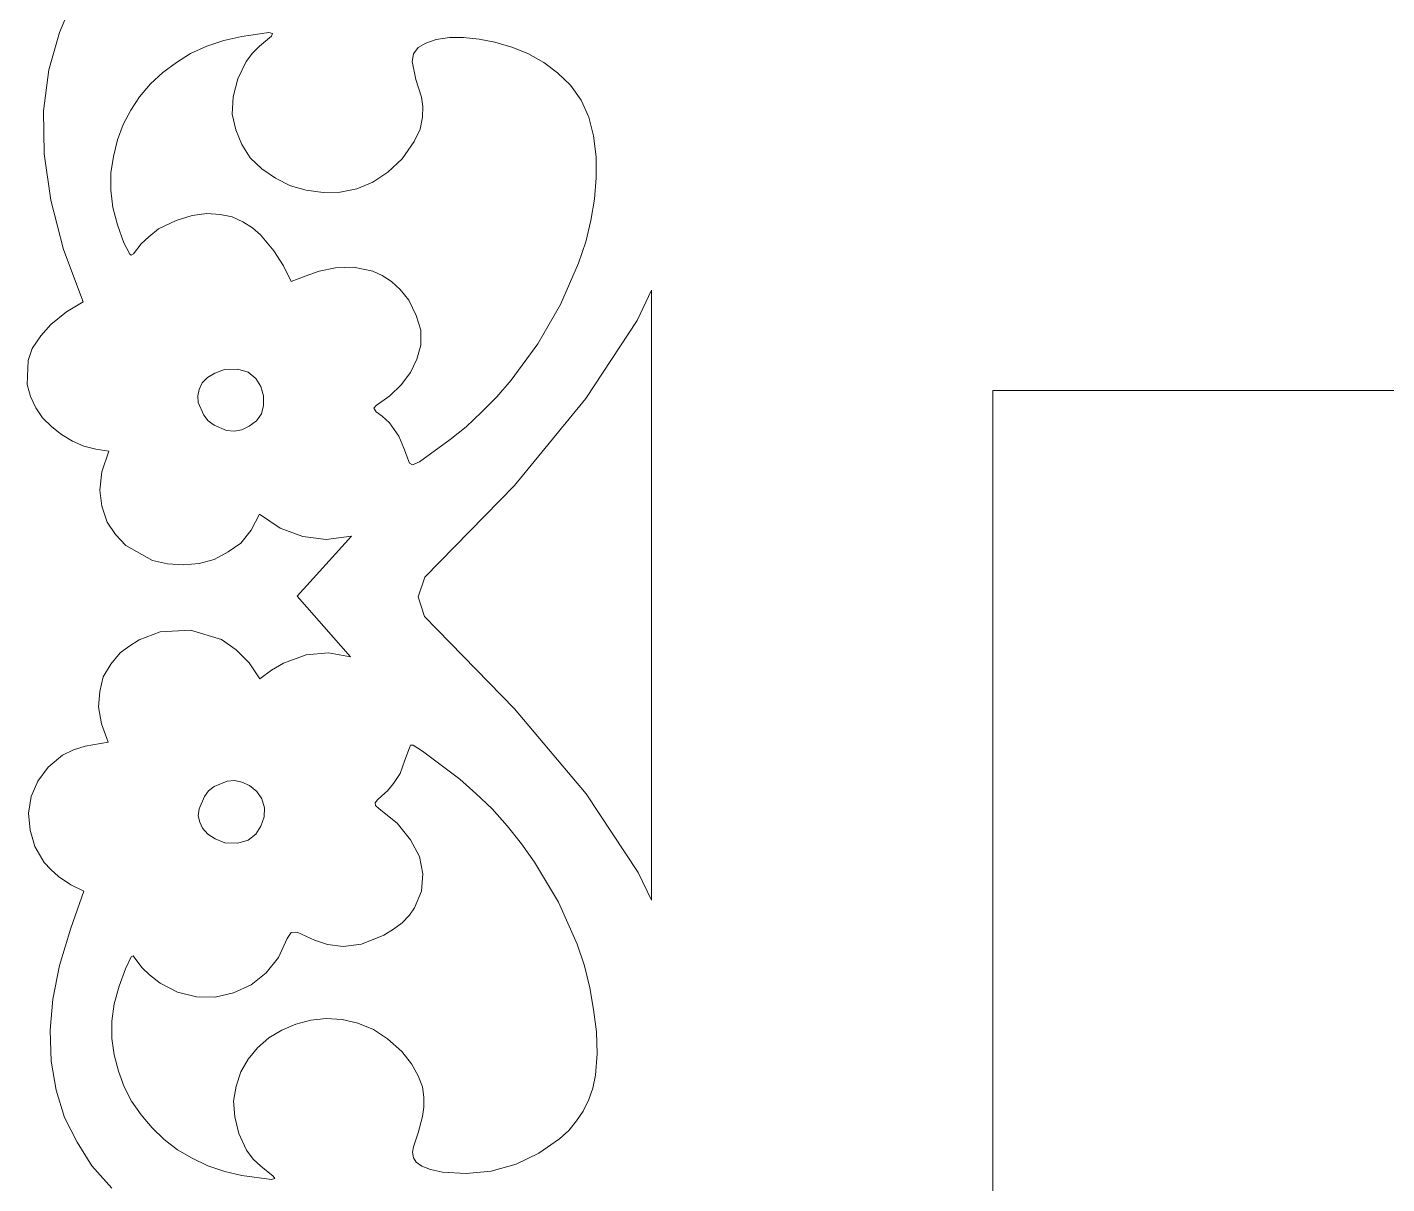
# Model space of a CAD drawing. Header units: inches. Extents: x -3.38 to 2.4, y -4.28 to 3.37.
# Drawn here: x -0.363 to 0.594, y 2.103 to 2.918 of the extents above; entities that cross this region are included whole.
import ezdxf

# ---------------------------------------------------------------- set-up
doc = ezdxf.new("R2010")
doc.units = ezdxf.units.IN
doc.header["$MEASUREMENT"] = 0
doc.layers.add('Katman 1', color=7, linetype='Continuous')

msp = doc.modelspace()

# ---------------------------------------------------------------- linework, layer by layer
at = {"layer": 'Katman 1', "color": 250, "lineweight": 9}
for points in [[(-0.33047, 2.93821), (-0.33047, 2.93821), (-0.34069, 2.91405), (-0.34069, 2.91405)], [(-0.34069, 2.91405), (-0.34069, 2.91405), (-0.34802, 2.88783), (-0.34802, 2.88783)], [(-0.21224, 2.91128), (-0.21224, 2.91128), (-0.22491, 2.90846), (-0.22491, 2.90846)], [(-0.19313, 2.91405), (-0.19313, 2.91405), (-0.21224, 2.91128), (-0.21224, 2.91128)], [(-0.1998, 2.90461), (-0.1998, 2.90461), (-0.19135, 2.91161), (-0.19135, 2.91161)], [(-0.19069, 2.91337), (-0.19069, 2.91337), (-0.19313, 2.91405), (-0.19313, 2.91405)], [(-0.19135, 2.91161), (-0.19135, 2.91161), (-0.19069, 2.91337), (-0.19069, 2.91337)], [(-0.23691, 2.90461), (-0.23691, 2.90461), (-0.24824, 2.89939), (-0.24824, 2.89939)], [(-0.22491, 2.90846), (-0.22491, 2.90846), (-0.23691, 2.90461), (-0.23691, 2.90461)], [(-0.20468, 2.8997), (-0.20468, 2.8997), (-0.1998, 2.90461), (-0.1998, 2.90461)], [(-0.08801, 2.90354), (-0.08801, 2.90354), (-0.09134, 2.89901), (-0.09134, 2.89901)], [(-0.08268, 2.9067), (-0.08268, 2.9067), (-0.08801, 2.90354), (-0.08801, 2.90354)], [(-0.07534, 2.90917), (-0.07534, 2.90917), (-0.08268, 2.9067), (-0.08268, 2.9067)], [(-0.06601, 2.91057), (-0.06601, 2.91057), (-0.07534, 2.90917), (-0.07534, 2.90917)], [(-0.05601, 2.91057), (-0.05601, 2.91057), (-0.06601, 2.91057), (-0.06601, 2.91057)], [(-0.04512, 2.90954), (-0.04512, 2.90954), (-0.05601, 2.91057), (-0.05601, 2.91057)], [(-0.03401, 2.90741), (-0.03401, 2.90741), (-0.04512, 2.90954), (-0.04512, 2.90954)], [(-0.02201, 2.9039), (-0.02201, 2.9039), (-0.03401, 2.90741), (-0.03401, 2.90741)], [(-0.01067, 2.89939), (-0.01067, 2.89939), (-0.02201, 2.9039), (-0.02201, 2.9039)], [(-0.25824, 2.89303), (-0.25824, 2.89303), (-0.2678, 2.88605), (-0.2678, 2.88605)], [(-0.24824, 2.89939), (-0.24824, 2.89939), (-0.25824, 2.89303), (-0.25824, 2.89303)], [(-0.21491, 2.88152), (-0.21491, 2.88152), (-0.20913, 2.89374), (-0.20913, 2.89374)], [(-0.20913, 2.89374), (-0.20913, 2.89374), (-0.20468, 2.8997), (-0.20468, 2.8997)], [(-0.09134, 2.89901), (-0.09134, 2.89901), (-0.09223, 2.89374), (-0.09223, 2.89374)], [(-0.09223, 2.89374), (-0.09223, 2.89374), (-0.08957, 2.88116), (-0.08957, 2.88116)], [(0.00044, 2.89303), (0.00044, 2.89303), (-0.01067, 2.89939), (-0.01067, 2.89939)], [(0.01022, 2.88572), (0.01022, 2.88572), (0.00044, 2.89303), (0.00044, 2.89303)], [(-0.34802, 2.88783), (-0.34802, 2.88783), (-0.3518, 2.85909), (-0.3518, 2.85909)], [(-0.2678, 2.88605), (-0.2678, 2.88605), (-0.27646, 2.87798), (-0.27646, 2.87798)], [(0.01933, 2.87698), (0.01933, 2.87698), (0.01022, 2.88572), (0.01022, 2.88572)], [(-0.27646, 2.87798), (-0.27646, 2.87798), (-0.28424, 2.8689), (-0.28424, 2.8689)], [(-0.21824, 2.8689), (-0.21824, 2.8689), (-0.21491, 2.88152), (-0.21491, 2.88152)], [(-0.08957, 2.88116), (-0.08957, 2.88116), (-0.08557, 2.86854), (-0.08557, 2.86854)], [(0.02667, 2.86645), (0.02667, 2.86645), (0.01933, 2.87698), (0.01933, 2.87698)], [(-0.28424, 2.8689), (-0.28424, 2.8689), (-0.29046, 2.85947), (-0.29046, 2.85947)], [(-0.21891, 2.85667), (-0.21891, 2.85667), (-0.21824, 2.8689), (-0.21824, 2.8689)], [(-0.08557, 2.86854), (-0.08557, 2.86854), (-0.08468, 2.86192), (-0.08468, 2.86192)], [(0.03222, 2.85454), (0.03222, 2.85454), (0.02667, 2.86645), (0.02667, 2.86645)], [(-0.3518, 2.85909), (-0.3518, 2.85909), (-0.35136, 2.82867), (-0.35136, 2.82867)], [(-0.29046, 2.85947), (-0.29046, 2.85947), (-0.2958, 2.84931), (-0.2958, 2.84931)], [(-0.21646, 2.8455), (-0.21646, 2.8455), (-0.21891, 2.85667), (-0.21891, 2.85667)], [(-0.0849, 2.85454), (-0.0849, 2.85454), (-0.08668, 2.84616), (-0.08668, 2.84616)], [(-0.08468, 2.86192), (-0.08468, 2.86192), (-0.0849, 2.85454), (-0.0849, 2.85454)], [(0.03555, 2.84127), (0.03555, 2.84127), (0.03222, 2.85454), (0.03222, 2.85454)], [(-0.2958, 2.84931), (-0.2958, 2.84931), (-0.2998, 2.83845), (-0.2998, 2.83845)], [(-0.21224, 2.83534), (-0.21224, 2.83534), (-0.21646, 2.8455), (-0.21646, 2.8455)], [(-0.08668, 2.84616), (-0.08668, 2.84616), (-0.0909, 2.83741), (-0.0909, 2.83741)], [(-0.2998, 2.83845), (-0.2998, 2.83845), (-0.30269, 2.82691), (-0.30269, 2.82691)], [(-0.20624, 2.82587), (-0.20624, 2.82587), (-0.21224, 2.83534), (-0.21224, 2.83534)], [(-0.0909, 2.83741), (-0.0909, 2.83741), (-0.09935, 2.82516), (-0.09935, 2.82516)], [(0.03733, 2.82654), (0.03733, 2.82654), (0.03555, 2.84127), (0.03555, 2.84127)], [(-0.35136, 2.82867), (-0.35136, 2.82867), (-0.34669, 2.79611), (-0.34669, 2.79611)], [(-0.30269, 2.82691), (-0.30269, 2.82691), (-0.30447, 2.81536), (-0.30447, 2.81536)], [(-0.19802, 2.81818), (-0.19802, 2.81818), (-0.20624, 2.82587), (-0.20624, 2.82587)], [(-0.09935, 2.82516), (-0.09935, 2.82516), (-0.10935, 2.81572), (-0.10935, 2.81572)], [(0.03733, 2.81185), (0.03733, 2.81185), (0.03733, 2.82654), (0.03733, 2.82654)], [(-0.30447, 2.81536), (-0.30447, 2.81536), (-0.30447, 2.80311), (-0.30447, 2.80311)], [(-0.18846, 2.81152), (-0.18846, 2.81152), (-0.19802, 2.81818), (-0.19802, 2.81818)], [(-0.10935, 2.81572), (-0.10935, 2.81572), (-0.12001, 2.80874), (-0.12001, 2.80874)], [(-0.17802, 2.80627), (-0.17802, 2.80627), (-0.18846, 2.81152), (-0.18846, 2.81152)], [(-0.16691, 2.80311), (-0.16691, 2.80311), (-0.17802, 2.80627), (-0.17802, 2.80627)], [(-0.12001, 2.80874), (-0.12001, 2.80874), (-0.13112, 2.80416), (-0.13112, 2.80416)], [(0.03622, 2.79683), (0.03622, 2.79683), (0.03733, 2.81185), (0.03733, 2.81185)], [(-0.34669, 2.79611), (-0.34669, 2.79611), (-0.3378, 2.76144), (-0.3378, 2.76144)], [(-0.30447, 2.80311), (-0.30447, 2.80311), (-0.30313, 2.79087), (-0.30313, 2.79087)], [(-0.15491, 2.80136), (-0.15491, 2.80136), (-0.16691, 2.80311), (-0.16691, 2.80311)], [(-0.1429, 2.80171), (-0.1429, 2.80171), (-0.15491, 2.80136), (-0.15491, 2.80136)], [(-0.13112, 2.80416), (-0.13112, 2.80416), (-0.1429, 2.80171), (-0.1429, 2.80171)], [(0.03355, 2.78176), (0.03355, 2.78176), (0.03622, 2.79683), (0.03622, 2.79683)], [(-0.30313, 2.79087), (-0.30313, 2.79087), (-0.2998, 2.77865), (-0.2998, 2.77865)], [(-0.24713, 2.78525), (-0.24713, 2.78525), (-0.23691, 2.78663), (-0.23691, 2.78663)], [(-0.23691, 2.78663), (-0.23691, 2.78663), (-0.22757, 2.78596), (-0.22757, 2.78596)], [(-0.2998, 2.77865), (-0.2998, 2.77865), (-0.29536, 2.76602), (-0.29536, 2.76602)], [(-0.27091, 2.7758), (-0.27091, 2.7758), (-0.25846, 2.78176), (-0.25846, 2.78176)], [(-0.25846, 2.78176), (-0.25846, 2.78176), (-0.24713, 2.78525), (-0.24713, 2.78525)], [(-0.22757, 2.78596), (-0.22757, 2.78596), (-0.21891, 2.78422), (-0.21891, 2.78422)], [(-0.21891, 2.78422), (-0.21891, 2.78422), (-0.21157, 2.78074), (-0.21157, 2.78074)], [(-0.21157, 2.78074), (-0.21157, 2.78074), (-0.20468, 2.77651), (-0.20468, 2.77651)], [(0.03, 2.76671), (0.03, 2.76671), (0.03355, 2.78176), (0.03355, 2.78176)], [(-0.28313, 2.76531), (-0.28313, 2.76531), (-0.2778, 2.7702), (-0.2778, 2.7702)], [(-0.2778, 2.7702), (-0.2778, 2.7702), (-0.27091, 2.7758), (-0.27091, 2.7758)], [(-0.20468, 2.77651), (-0.20468, 2.77651), (-0.19913, 2.7716), (-0.19913, 2.7716)], [(-0.19913, 2.7716), (-0.19913, 2.7716), (-0.18957, 2.76042), (-0.18957, 2.76042)], [(-0.3378, 2.76144), (-0.3378, 2.76144), (-0.32402, 2.72438), (-0.32402, 2.72438)], [(-0.29536, 2.76602), (-0.29536, 2.76602), (-0.29113, 2.75796), (-0.29113, 2.75796)], [(-0.29113, 2.75796), (-0.29113, 2.75796), (-0.29002, 2.75724), (-0.29002, 2.75724)], [(-0.29002, 2.75724), (-0.29002, 2.75724), (-0.28847, 2.75829), (-0.28847, 2.75829)], [(-0.28847, 2.75829), (-0.28847, 2.75829), (-0.28313, 2.76531), (-0.28313, 2.76531)], [(-0.18957, 2.76042), (-0.18957, 2.76042), (-0.18291, 2.74991), (-0.18291, 2.74991)], [(0.02489, 2.75169), (0.02489, 2.75169), (0.03, 2.76671), (0.03, 2.76671)], [(-0.18291, 2.74991), (-0.18291, 2.74991), (-0.17735, 2.73873), (-0.17735, 2.73873)], [(-0.15779, 2.74607), (-0.15779, 2.74607), (-0.14624, 2.74851), (-0.14624, 2.74851)], [(-0.14624, 2.74851), (-0.14624, 2.74851), (-0.13357, 2.74889), (-0.13357, 2.74889)], [(-0.13357, 2.74889), (-0.13357, 2.74889), (-0.12001, 2.74607), (-0.12001, 2.74607)], [(0.01222, 2.72258), (0.01222, 2.72258), (0.02489, 2.75169), (0.02489, 2.75169)], [(-0.17735, 2.73873), (-0.17735, 2.73873), (-0.16757, 2.74258), (-0.16757, 2.74258)], [(-0.16757, 2.74258), (-0.16757, 2.74258), (-0.15779, 2.74607), (-0.15779, 2.74607)], [(-0.12001, 2.74607), (-0.12001, 2.74607), (-0.11334, 2.74293), (-0.11334, 2.74293)], [(-0.11334, 2.74293), (-0.11334, 2.74293), (-0.1069, 2.73873), (-0.1069, 2.73873)], [(-0.1069, 2.73873), (-0.1069, 2.73873), (-0.10068, 2.73311), (-0.10068, 2.73311)], [(-0.10068, 2.73311), (-0.10068, 2.73311), (-0.09468, 2.72576), (-0.09468, 2.72576)], [(0.07622, 2.73278), (0.07622, 2.73278), (0.06622, 2.71142), (0.06622, 2.71142)], [(0.07622, 2.30302), (0.07622, 2.30302), (0.07622, 2.73278), (0.07622, 2.73278)], [(-0.32402, 2.72438), (-0.32402, 2.72438), (-0.33558, 2.7174), (-0.33558, 2.7174)], [(-0.09468, 2.72576), (-0.09468, 2.72576), (-0.08935, 2.71493), (-0.08935, 2.71493)], [(-0.00378, 2.695), (-0.00378, 2.695), (0.01222, 2.72258), (0.01222, 2.72258)], [(-0.33558, 2.7174), (-0.33558, 2.7174), (-0.34669, 2.7086), (-0.34669, 2.7086)], [(-0.08935, 2.71493), (-0.08935, 2.71493), (-0.08623, 2.70444), (-0.08623, 2.70444)], [(0.06622, 2.71142), (0.06622, 2.71142), (0.03, 2.65646), (0.03, 2.65646)], [(-0.3538, 2.70058), (-0.3538, 2.70058), (-0.3598, 2.69151), (-0.3598, 2.69151)], [(-0.34669, 2.7086), (-0.34669, 2.7086), (-0.3538, 2.70058), (-0.3538, 2.70058)], [(-0.08623, 2.70444), (-0.08623, 2.70444), (-0.08623, 2.69393), (-0.08623, 2.69393)], [(-0.3598, 2.69151), (-0.3598, 2.69151), (-0.36269, 2.68309), (-0.36269, 2.68309)], [(-0.08623, 2.69393), (-0.08623, 2.69393), (-0.0889, 2.68413), (-0.0889, 2.68413)], [(-0.02245, 2.66939), (-0.02245, 2.66939), (-0.00378, 2.695), (-0.00378, 2.695)], [(-0.36269, 2.68309), (-0.36269, 2.68309), (-0.36336, 2.66628), (-0.36336, 2.66628)], [(-0.0889, 2.68413), (-0.0889, 2.68413), (-0.09335, 2.67469), (-0.09335, 2.67469)], [(-0.23113, 2.67433), (-0.23113, 2.67433), (-0.23646, 2.6712), (-0.23646, 2.6712)], [(-0.22446, 2.67677), (-0.22446, 2.67677), (-0.23113, 2.67433), (-0.23113, 2.67433)], [(-0.21513, 2.67711), (-0.21513, 2.67711), (-0.22446, 2.67677), (-0.22446, 2.67677)], [(-0.2078, 2.67502), (-0.2078, 2.67502), (-0.21513, 2.67711), (-0.21513, 2.67711)], [(-0.20224, 2.67048), (-0.20224, 2.67048), (-0.2078, 2.67502), (-0.2078, 2.67502)], [(-0.09335, 2.67469), (-0.09335, 2.67469), (-0.10001, 2.66591), (-0.10001, 2.66591)], [(-0.36336, 2.66628), (-0.36336, 2.66628), (-0.36113, 2.65789), (-0.36113, 2.65789)], [(-0.24224, 2.6628), (-0.24224, 2.6628), (-0.24313, 2.6582), (-0.24313, 2.6582)], [(-0.24002, 2.66733), (-0.24002, 2.66733), (-0.24224, 2.6628), (-0.24224, 2.6628)], [(-0.23646, 2.6712), (-0.23646, 2.6712), (-0.24002, 2.66733), (-0.24002, 2.66733)], [(-0.19891, 2.66486), (-0.19891, 2.66486), (-0.20224, 2.67048), (-0.20224, 2.67048)], [(-0.19691, 2.6582), (-0.19691, 2.6582), (-0.19891, 2.66486), (-0.19891, 2.66486)], [(-0.10001, 2.66591), (-0.10001, 2.66591), (-0.10801, 2.6582), (-0.10801, 2.6582)], [(-0.03267, 2.65753), (-0.03267, 2.65753), (-0.02245, 2.66939), (-0.02245, 2.66939)], [(1.71654, 2.66208), (1.71654, 2.66208), (0.31668, 2.66208), (0.31668, 2.66208)], [(0.31668, 2.66208), (0.31668, 2.66208), (0.31668, 0.56221), (0.31668, 0.56221)], [(-0.36113, 2.65789), (-0.36113, 2.65789), (-0.35736, 2.64984), (-0.35736, 2.64984)], [(-0.24313, 2.6582), (-0.24313, 2.6582), (-0.24291, 2.65366), (-0.24291, 2.65366)], [(-0.24291, 2.65366), (-0.24291, 2.65366), (-0.23891, 2.64459), (-0.23891, 2.64459)], [(-0.19691, 2.65157), (-0.19691, 2.65157), (-0.19691, 2.6582), (-0.19691, 2.6582)], [(-0.10801, 2.6582), (-0.10801, 2.6582), (-0.11757, 2.65157), (-0.11757, 2.65157)], [(-0.04334, 2.64669), (-0.04334, 2.64669), (-0.03267, 2.65753), (-0.03267, 2.65753)], [(0.03, 2.65646), (0.03, 2.65646), (-0.02023, 2.59524), (-0.02023, 2.59524)], [(-0.35736, 2.64984), (-0.35736, 2.64984), (-0.35247, 2.64281), (-0.35247, 2.64281)], [(-0.35247, 2.64281), (-0.35247, 2.64281), (-0.34602, 2.63653), (-0.34602, 2.63653)], [(-0.23891, 2.64459), (-0.23891, 2.64459), (-0.2358, 2.64073), (-0.2358, 2.64073)], [(-0.20179, 2.64073), (-0.20179, 2.64073), (-0.19824, 2.64559), (-0.19824, 2.64559)], [(-0.19824, 2.64559), (-0.19824, 2.64559), (-0.19691, 2.65157), (-0.19691, 2.65157)], [(-0.11757, 2.65157), (-0.11757, 2.65157), (-0.11935, 2.64948), (-0.11935, 2.64948)], [(-0.11935, 2.64948), (-0.11935, 2.64948), (-0.11757, 2.64702), (-0.11757, 2.64702)], [(-0.11757, 2.64702), (-0.11757, 2.64702), (-0.11334, 2.64388), (-0.11334, 2.64388)], [(-0.11334, 2.64388), (-0.11334, 2.64388), (-0.10823, 2.63931), (-0.10823, 2.63931)], [(-0.05423, 2.63653), (-0.05423, 2.63653), (-0.04334, 2.64669), (-0.04334, 2.64669)], [(-0.34602, 2.63653), (-0.34602, 2.63653), (-0.33913, 2.63095), (-0.33913, 2.63095)], [(-0.2358, 2.64073), (-0.2358, 2.64073), (-0.2318, 2.63762), (-0.2318, 2.63762)], [(-0.2318, 2.63762), (-0.2318, 2.63762), (-0.22291, 2.63375), (-0.22291, 2.63375)], [(-0.22291, 2.63375), (-0.22291, 2.63375), (-0.21757, 2.63335), (-0.21757, 2.63335)], [(-0.21757, 2.63335), (-0.21757, 2.63335), (-0.21224, 2.63444), (-0.21224, 2.63444)], [(-0.21224, 2.63444), (-0.21224, 2.63444), (-0.20713, 2.63686), (-0.20713, 2.63686)], [(-0.20713, 2.63686), (-0.20713, 2.63686), (-0.20179, 2.64073), (-0.20179, 2.64073)], [(-0.10823, 2.63931), (-0.10823, 2.63931), (-0.10157, 2.62991), (-0.10157, 2.62991)], [(-0.06556, 2.62746), (-0.06556, 2.62746), (-0.05423, 2.63653), (-0.05423, 2.63653)], [(-0.33913, 2.63095), (-0.33913, 2.63095), (-0.33136, 2.62635), (-0.33136, 2.62635)], [(-0.33136, 2.62635), (-0.33136, 2.62635), (-0.32336, 2.62288), (-0.32336, 2.62288)], [(-0.10157, 2.62991), (-0.10157, 2.62991), (-0.09801, 2.62146), (-0.09801, 2.62146)], [(-0.08712, 2.61168), (-0.08712, 2.61168), (-0.06556, 2.62746), (-0.06556, 2.62746)], [(-0.32336, 2.62288), (-0.32336, 2.62288), (-0.31491, 2.62079), (-0.31491, 2.62079)], [(-0.31491, 2.62079), (-0.31491, 2.62079), (-0.3058, 2.61937), (-0.3058, 2.61937)], [(-0.3058, 2.61937), (-0.3058, 2.61937), (-0.31069, 2.60464), (-0.31069, 2.60464)], [(-0.09801, 2.62146), (-0.09801, 2.62146), (-0.09423, 2.61097), (-0.09423, 2.61097)], [(-0.31069, 2.60464), (-0.31069, 2.60464), (-0.31224, 2.59175), (-0.31224, 2.59175)], [(-0.09423, 2.61097), (-0.09423, 2.61097), (-0.09201, 2.60959), (-0.09201, 2.60959)], [(-0.09201, 2.60959), (-0.09201, 2.60959), (-0.08712, 2.61168), (-0.08712, 2.61168)], [(-0.02023, 2.59524), (-0.02023, 2.59524), (-0.08335, 2.5305), (-0.08335, 2.5305)], [(-0.31224, 2.59175), (-0.31224, 2.59175), (-0.31069, 2.58055), (-0.31069, 2.58055)], [(-0.31069, 2.58055), (-0.31069, 2.58055), (-0.30713, 2.56934), (-0.30713, 2.56934)], [(-0.30713, 2.56934), (-0.30713, 2.56934), (-0.30113, 2.56059), (-0.30113, 2.56059)], [(-0.20557, 2.56375), (-0.20557, 2.56375), (-0.1998, 2.57494), (-0.1998, 2.57494)], [(-0.1998, 2.57494), (-0.1998, 2.57494), (-0.18513, 2.5651), (-0.18513, 2.5651)], [(-0.30113, 2.56059), (-0.30113, 2.56059), (-0.2938, 2.55288), (-0.2938, 2.55288)], [(-0.21291, 2.55463), (-0.21291, 2.55463), (-0.20557, 2.56375), (-0.20557, 2.56375)], [(-0.18513, 2.5651), (-0.18513, 2.5651), (-0.16935, 2.55919), (-0.16935, 2.55919)], [(-0.1349, 2.55955), (-0.1349, 2.55955), (-0.17313, 2.51721), (-0.17313, 2.51721)], [(-0.16935, 2.55919), (-0.16935, 2.55919), (-0.1529, 2.5571), (-0.1529, 2.5571)], [(-0.1529, 2.5571), (-0.1529, 2.5571), (-0.1349, 2.55955), (-0.1349, 2.55955)], [(-0.2938, 2.55288), (-0.2938, 2.55288), (-0.27513, 2.54239), (-0.27513, 2.54239)], [(-0.23157, 2.54308), (-0.23157, 2.54308), (-0.2218, 2.54832), (-0.2218, 2.54832)], [(-0.2218, 2.54832), (-0.2218, 2.54832), (-0.21291, 2.55463), (-0.21291, 2.55463)], [(-0.27513, 2.54239), (-0.27513, 2.54239), (-0.26446, 2.53994), (-0.26446, 2.53994)], [(-0.26446, 2.53994), (-0.26446, 2.53994), (-0.25313, 2.53921), (-0.25313, 2.53921)], [(-0.25313, 2.53921), (-0.25313, 2.53921), (-0.24224, 2.5403), (-0.24224, 2.5403)], [(-0.24224, 2.5403), (-0.24224, 2.5403), (-0.23157, 2.54308), (-0.23157, 2.54308)], [(-0.08335, 2.5305), (-0.08335, 2.5305), (-0.08801, 2.51683), (-0.08801, 2.51683)], [(-0.17313, 2.51721), (-0.17313, 2.51721), (-0.13557, 2.47447), (-0.13557, 2.47447)], [(-0.08801, 2.51683), (-0.08801, 2.51683), (-0.08357, 2.50285), (-0.08357, 2.50285)], [(-0.08357, 2.50285), (-0.08357, 2.50285), (-0.02023, 2.43776), (-0.02023, 2.43776)], [(-0.2698, 2.49198), (-0.2698, 2.49198), (-0.28446, 2.48641), (-0.28446, 2.48641)], [(-0.24824, 2.49336), (-0.24824, 2.49336), (-0.2698, 2.49198), (-0.2698, 2.49198)], [(-0.22646, 2.4867), (-0.22646, 2.4867), (-0.24824, 2.49336), (-0.24824, 2.49336)], [(-0.2918, 2.48183), (-0.2918, 2.48183), (-0.2978, 2.47732), (-0.2978, 2.47732)], [(-0.28446, 2.48641), (-0.28446, 2.48641), (-0.2918, 2.48183), (-0.2918, 2.48183)], [(-0.21624, 2.47938), (-0.21624, 2.47938), (-0.22646, 2.4867), (-0.22646, 2.4867)], [(-0.2978, 2.47732), (-0.2978, 2.47732), (-0.30447, 2.46923), (-0.30447, 2.46923)], [(-0.20713, 2.4703), (-0.20713, 2.4703), (-0.21624, 2.47938), (-0.21624, 2.47938)], [(-0.16691, 2.4759), (-0.16691, 2.4759), (-0.18291, 2.46994), (-0.18291, 2.46994)], [(-0.15113, 2.47732), (-0.15113, 2.47732), (-0.16691, 2.4759), (-0.16691, 2.4759)], [(-0.13557, 2.47447), (-0.13557, 2.47447), (-0.15113, 2.47732), (-0.15113, 2.47732)], [(-0.30447, 2.46923), (-0.30447, 2.46923), (-0.3098, 2.4605), (-0.3098, 2.4605)], [(-0.19957, 2.45907), (-0.19957, 2.45907), (-0.20713, 2.4703), (-0.20713, 2.4703)], [(-0.19135, 2.46503), (-0.19135, 2.46503), (-0.19957, 2.45907), (-0.19957, 2.45907)], [(-0.18291, 2.46994), (-0.18291, 2.46994), (-0.19135, 2.46503), (-0.19135, 2.46503)], [(-0.3098, 2.4605), (-0.3098, 2.4605), (-0.31224, 2.45), (-0.31224, 2.45)], [(-0.31224, 2.45), (-0.31224, 2.45), (-0.31313, 2.43918), (-0.31313, 2.43918)], [(-0.31313, 2.43918), (-0.31313, 2.43918), (-0.31113, 2.42725), (-0.31113, 2.42725)], [(-0.02023, 2.43776), (-0.02023, 2.43776), (0.03022, 2.37791), (0.03022, 2.37791)], [(-0.31113, 2.42725), (-0.31113, 2.42725), (-0.30624, 2.41429), (-0.30624, 2.41429)], [(-0.30624, 2.41429), (-0.30624, 2.41429), (-0.32247, 2.41149), (-0.32247, 2.41149)], [(-0.33847, 2.40518), (-0.33847, 2.40518), (-0.34847, 2.39682), (-0.34847, 2.39682)], [(-0.33069, 2.40905), (-0.33069, 2.40905), (-0.33847, 2.40518), (-0.33847, 2.40518)], [(-0.32247, 2.41149), (-0.32247, 2.41149), (-0.33069, 2.40905), (-0.33069, 2.40905)], [(-0.09734, 2.40169), (-0.09734, 2.40169), (-0.09423, 2.41043), (-0.09423, 2.41043)], [(-0.09423, 2.41043), (-0.09423, 2.41043), (-0.09335, 2.4122), (-0.09335, 2.4122)], [(-0.09335, 2.4122), (-0.09335, 2.4122), (-0.09157, 2.4122), (-0.09157, 2.4122)], [(-0.09157, 2.4122), (-0.09157, 2.4122), (-0.0849, 2.408), (-0.0849, 2.408)], [(-0.0849, 2.408), (-0.0849, 2.408), (-0.0709, 2.39747), (-0.0709, 2.39747)], [(-0.34847, 2.39682), (-0.34847, 2.39682), (-0.3558, 2.38698), (-0.3558, 2.38698)], [(-0.10068, 2.39224), (-0.10068, 2.39224), (-0.09734, 2.40169), (-0.09734, 2.40169)], [(-0.0709, 2.39747), (-0.0709, 2.39747), (-0.05867, 2.3884), (-0.05867, 2.3884)], [(-0.3558, 2.38698), (-0.3558, 2.38698), (-0.36047, 2.37613), (-0.36047, 2.37613)], [(-0.23157, 2.38311), (-0.23157, 2.38311), (-0.22246, 2.38698), (-0.22246, 2.38698)], [(-0.22246, 2.38698), (-0.22246, 2.38698), (-0.21713, 2.38736), (-0.21713, 2.38736)], [(-0.21713, 2.38736), (-0.21713, 2.38736), (-0.21224, 2.38629), (-0.21224, 2.38629)], [(-0.21224, 2.38629), (-0.21224, 2.38629), (-0.20691, 2.38383), (-0.20691, 2.38383)], [(-0.10957, 2.38), (-0.10957, 2.38), (-0.10535, 2.38525), (-0.10535, 2.38525)], [(-0.10535, 2.38525), (-0.10535, 2.38525), (-0.10068, 2.39224), (-0.10068, 2.39224)], [(-0.05867, 2.3884), (-0.05867, 2.3884), (-0.04734, 2.37825), (-0.04734, 2.37825)], [(-0.36047, 2.37613), (-0.36047, 2.37613), (-0.36247, 2.36427), (-0.36247, 2.36427)], [(-0.24224, 2.3674), (-0.24224, 2.3674), (-0.23846, 2.37613), (-0.23846, 2.37613)], [(-0.23846, 2.37613), (-0.23846, 2.37613), (-0.23557, 2.38), (-0.23557, 2.38)], [(-0.23557, 2.38), (-0.23557, 2.38), (-0.23157, 2.38311), (-0.23157, 2.38311)], [(-0.20691, 2.38383), (-0.20691, 2.38383), (-0.20157, 2.37963), (-0.20157, 2.37963)], [(-0.20157, 2.37963), (-0.20157, 2.37963), (-0.19802, 2.37442), (-0.19802, 2.37442)], [(-0.11668, 2.37371), (-0.11668, 2.37371), (-0.11357, 2.37649), (-0.11357, 2.37649)], [(-0.11357, 2.37649), (-0.11357, 2.37649), (-0.10957, 2.38), (-0.10957, 2.38)], [(-0.04734, 2.37825), (-0.04734, 2.37825), (-0.03601, 2.3674), (-0.03601, 2.3674)], [(0.03022, 2.37791), (0.03022, 2.37791), (0.06689, 2.32262), (0.06689, 2.32262)], [(-0.24291, 2.36251), (-0.24291, 2.36251), (-0.24224, 2.3674), (-0.24224, 2.3674)], [(-0.19802, 2.37442), (-0.19802, 2.37442), (-0.19624, 2.36809), (-0.19624, 2.36809)], [(-0.19624, 2.36809), (-0.19624, 2.36809), (-0.19646, 2.3618), (-0.19646, 2.3618)], [(-0.11824, 2.37158), (-0.11824, 2.37158), (-0.11668, 2.37371), (-0.11668, 2.37371)], [(-0.11801, 2.36985), (-0.11801, 2.36985), (-0.11824, 2.37158), (-0.11824, 2.37158)], [(-0.11557, 2.3674), (-0.11557, 2.3674), (-0.11801, 2.36985), (-0.11801, 2.36985)], [(-0.1029, 2.35722), (-0.1029, 2.35722), (-0.11557, 2.3674), (-0.11557, 2.3674)], [(-0.03601, 2.3674), (-0.03601, 2.3674), (-0.02534, 2.35549), (-0.02534, 2.35549)], [(-0.36247, 2.36427), (-0.36247, 2.36427), (-0.36136, 2.35235), (-0.36136, 2.35235)], [(-0.2418, 2.35793), (-0.2418, 2.35793), (-0.24291, 2.36251), (-0.24291, 2.36251)], [(-0.2398, 2.35373), (-0.2398, 2.35373), (-0.2418, 2.35793), (-0.2418, 2.35793)], [(-0.19646, 2.3618), (-0.19646, 2.3618), (-0.19891, 2.35513), (-0.19891, 2.35513)], [(-0.09335, 2.34569), (-0.09335, 2.34569), (-0.1029, 2.35722), (-0.1029, 2.35722)], [(-0.02534, 2.35549), (-0.02534, 2.35549), (-0.01534, 2.34287), (-0.01534, 2.34287)], [(-0.36136, 2.35235), (-0.36136, 2.35235), (-0.35802, 2.3408), (-0.35802, 2.3408)], [(-0.23624, 2.34953), (-0.23624, 2.34953), (-0.2398, 2.35373), (-0.2398, 2.35373)], [(-0.23091, 2.3464), (-0.23091, 2.3464), (-0.23624, 2.34953), (-0.23624, 2.34953)], [(-0.22424, 2.34357), (-0.22424, 2.34357), (-0.23091, 2.3464), (-0.23091, 2.3464)], [(-0.20224, 2.34953), (-0.20224, 2.34953), (-0.2078, 2.34537), (-0.2078, 2.34537)], [(-0.19891, 2.35513), (-0.19891, 2.35513), (-0.20224, 2.34953), (-0.20224, 2.34953)], [(-0.35802, 2.3408), (-0.35802, 2.3408), (-0.35136, 2.3296), (-0.35136, 2.3296)], [(-0.21513, 2.34324), (-0.21513, 2.34324), (-0.22424, 2.34357), (-0.22424, 2.34357)], [(-0.2078, 2.34537), (-0.2078, 2.34537), (-0.21513, 2.34324), (-0.21513, 2.34324)], [(-0.08712, 2.3338), (-0.08712, 2.3338), (-0.09335, 2.34569), (-0.09335, 2.34569)], [(-0.01534, 2.34287), (-0.01534, 2.34287), (-0.006, 2.32993), (-0.006, 2.32993)], [(-0.35136, 2.3296), (-0.35136, 2.3296), (-0.34669, 2.32473), (-0.34669, 2.32473)], [(-0.08468, 2.32155), (-0.08468, 2.32155), (-0.08712, 2.3338), (-0.08712, 2.3338)], [(-0.006, 2.32993), (-0.006, 2.32993), (0.01088, 2.3016), (0.01088, 2.3016)], [(-0.34669, 2.32473), (-0.34669, 2.32473), (-0.34136, 2.31982), (-0.34136, 2.31982)], [(-0.34136, 2.31982), (-0.34136, 2.31982), (-0.33269, 2.31387), (-0.33269, 2.31387)], [(-0.08557, 2.30933), (-0.08557, 2.30933), (-0.08468, 2.32155), (-0.08468, 2.32155)], [(0.06689, 2.32262), (0.06689, 2.32262), (0.07622, 2.30302), (0.07622, 2.30302)], [(-0.33269, 2.31387), (-0.33269, 2.31387), (-0.32336, 2.30933), (-0.32336, 2.30933)], [(-0.32336, 2.30933), (-0.32336, 2.30933), (-0.33269, 2.2834), (-0.33269, 2.2834)], [(-0.09068, 2.29775), (-0.09068, 2.29775), (-0.08557, 2.30933), (-0.08557, 2.30933)], [(0.01088, 2.3016), (0.01088, 2.3016), (0.024, 2.27222), (0.024, 2.27222)], [(-0.09935, 2.28724), (-0.09935, 2.28724), (-0.09423, 2.29251), (-0.09423, 2.29251)], [(-0.09423, 2.29251), (-0.09423, 2.29251), (-0.09068, 2.29775), (-0.09068, 2.29775)], [(-0.33269, 2.2834), (-0.33269, 2.2834), (-0.34069, 2.25715), (-0.34069, 2.25715)], [(-0.18024, 2.27604), (-0.18024, 2.27604), (-0.17735, 2.28024), (-0.17735, 2.28024)], [(-0.17735, 2.28024), (-0.17735, 2.28024), (-0.17313, 2.28062), (-0.17313, 2.28062)], [(-0.17313, 2.28062), (-0.17313, 2.28062), (-0.16091, 2.27502), (-0.16091, 2.27502)], [(-0.11224, 2.27851), (-0.11224, 2.27851), (-0.10535, 2.28269), (-0.10535, 2.28269)], [(-0.10535, 2.28269), (-0.10535, 2.28269), (-0.09935, 2.28724), (-0.09935, 2.28724)], [(-0.18646, 2.26275), (-0.18646, 2.26275), (-0.18024, 2.27604), (-0.18024, 2.27604)], [(-0.16091, 2.27502), (-0.16091, 2.27502), (-0.15179, 2.27184), (-0.15179, 2.27184)], [(-0.15179, 2.27184), (-0.15179, 2.27184), (-0.1409, 2.27046), (-0.1409, 2.27046)], [(-0.1409, 2.27046), (-0.1409, 2.27046), (-0.12801, 2.27222), (-0.12801, 2.27222)], [(-0.12801, 2.27222), (-0.12801, 2.27222), (-0.11224, 2.27851), (-0.11224, 2.27851)], [(0.024, 2.27222), (0.024, 2.27222), (0.02911, 2.25681), (0.02911, 2.25681)], [(-0.29424, 2.25469), (-0.29424, 2.25469), (-0.29002, 2.26311), (-0.29002, 2.26311)], [(-0.29002, 2.26311), (-0.29002, 2.26311), (-0.28869, 2.2638), (-0.28869, 2.2638)], [(-0.28869, 2.2638), (-0.28869, 2.2638), (-0.28758, 2.26237), (-0.28758, 2.26237)], [(-0.28758, 2.26237), (-0.28758, 2.26237), (-0.28247, 2.2554), (-0.28247, 2.2554)], [(-0.19513, 2.25191), (-0.19513, 2.25191), (-0.18646, 2.26275), (-0.18646, 2.26275)], [(-0.34069, 2.25715), (-0.34069, 2.25715), (-0.34536, 2.23335), (-0.34536, 2.23335)], [(-0.29869, 2.24246), (-0.29869, 2.24246), (-0.29424, 2.25469), (-0.29424, 2.25469)], [(-0.28247, 2.2554), (-0.28247, 2.2554), (-0.27713, 2.25053), (-0.27713, 2.25053)], [(-0.27713, 2.25053), (-0.27713, 2.25053), (-0.2698, 2.24457), (-0.2698, 2.24457)], [(-0.20557, 2.2435), (-0.20557, 2.2435), (-0.19513, 2.25191), (-0.19513, 2.25191)], [(0.02911, 2.25681), (0.02911, 2.25681), (0.03289, 2.24142), (0.03289, 2.24142)], [(-0.30202, 2.23017), (-0.30202, 2.23017), (-0.29869, 2.24246), (-0.29869, 2.24246)], [(-0.2698, 2.24457), (-0.2698, 2.24457), (-0.25757, 2.23826), (-0.25757, 2.23826)], [(-0.21802, 2.23791), (-0.21802, 2.23791), (-0.20557, 2.2435), (-0.20557, 2.2435)], [(0.03289, 2.24142), (0.03289, 2.24142), (0.03555, 2.22602), (0.03555, 2.22602)], [(-0.34536, 2.23335), (-0.34536, 2.23335), (-0.34714, 2.21166), (-0.34714, 2.21166)], [(-0.25757, 2.23826), (-0.25757, 2.23826), (-0.24424, 2.23513), (-0.24424, 2.23513)], [(-0.24424, 2.23513), (-0.24424, 2.23513), (-0.23091, 2.23475), (-0.23091, 2.23475)], [(-0.23091, 2.23475), (-0.23091, 2.23475), (-0.21802, 2.23791), (-0.21802, 2.23791)], [(-0.3038, 2.21795), (-0.3038, 2.21795), (-0.30202, 2.23017), (-0.30202, 2.23017)], [(0.03555, 2.22602), (0.03555, 2.22602), (0.03755, 2.21028), (0.03755, 2.21028)], [(-0.3038, 2.2057), (-0.3038, 2.2057), (-0.3038, 2.21795), (-0.3038, 2.21795)], [(-0.17424, 2.21586), (-0.17424, 2.21586), (-0.18402, 2.21166), (-0.18402, 2.21166)], [(-0.16357, 2.21864), (-0.16357, 2.21864), (-0.17424, 2.21586), (-0.17424, 2.21586)], [(-0.1529, 2.21972), (-0.1529, 2.21972), (-0.16357, 2.21864), (-0.16357, 2.21864)], [(-0.14157, 2.21902), (-0.14157, 2.21902), (-0.1529, 2.21972), (-0.1529, 2.21972)], [(-0.13046, 2.21657), (-0.13046, 2.21657), (-0.14157, 2.21902), (-0.14157, 2.21902)], [(-0.11957, 2.21199), (-0.11957, 2.21199), (-0.13046, 2.21657), (-0.13046, 2.21657)], [(-0.10957, 2.20537), (-0.10957, 2.20537), (-0.11957, 2.21199), (-0.11957, 2.21199)], [(-0.34714, 2.21166), (-0.34714, 2.21166), (-0.34647, 2.18961), (-0.34647, 2.18961)], [(-0.30202, 2.19413), (-0.30202, 2.19413), (-0.3038, 2.2057), (-0.3038, 2.2057)], [(-0.19313, 2.20608), (-0.19313, 2.20608), (-0.20113, 2.19906), (-0.20113, 2.19906)], [(-0.18402, 2.21166), (-0.18402, 2.21166), (-0.19313, 2.20608), (-0.19313, 2.20608)], [(-0.09957, 2.19664), (-0.09957, 2.19664), (-0.10957, 2.20537), (-0.10957, 2.20537)], [(0.03755, 2.21028), (0.03755, 2.21028), (0.038, 2.19483), (0.038, 2.19483)], [(-0.29913, 2.18259), (-0.29913, 2.18259), (-0.30202, 2.19413), (-0.30202, 2.19413)], [(-0.20113, 2.19906), (-0.20113, 2.19906), (-0.2078, 2.19102), (-0.2078, 2.19102)], [(-0.09268, 2.18786), (-0.09268, 2.18786), (-0.09957, 2.19664), (-0.09957, 2.19664)], [(0.038, 2.19483), (0.038, 2.19483), (0.03688, 2.17981), (0.03688, 2.17981)], [(-0.34647, 2.18961), (-0.34647, 2.18961), (-0.34291, 2.1693), (-0.34291, 2.1693)], [(-0.2078, 2.19102), (-0.2078, 2.19102), (-0.21291, 2.18228), (-0.21291, 2.18228)], [(-0.08801, 2.17946), (-0.08801, 2.17946), (-0.09268, 2.18786), (-0.09268, 2.18786)], [(-0.29513, 2.17175), (-0.29513, 2.17175), (-0.29913, 2.18259), (-0.29913, 2.18259)], [(-0.21291, 2.18228), (-0.21291, 2.18228), (-0.21624, 2.17212), (-0.21624, 2.17212)], [(-0.0849, 2.17175), (-0.0849, 2.17175), (-0.08801, 2.17946), (-0.08801, 2.17946)], [(0.03688, 2.17981), (0.03688, 2.17981), (0.03489, 2.1707), (0.03489, 2.1707)], [(-0.34291, 2.1693), (-0.34291, 2.1693), (-0.33714, 2.15008), (-0.33714, 2.15008)], [(-0.2898, 2.16159), (-0.2898, 2.16159), (-0.29513, 2.17175), (-0.29513, 2.17175)], [(-0.21624, 2.17212), (-0.21624, 2.17212), (-0.21802, 2.16159), (-0.21802, 2.16159)], [(-0.08401, 2.16444), (-0.08401, 2.16444), (-0.0849, 2.17175), (-0.0849, 2.17175)], [(-0.08401, 2.15739), (-0.08401, 2.15739), (-0.08401, 2.16444), (-0.08401, 2.16444)], [(0.03489, 2.1707), (0.03489, 2.1707), (0.03222, 2.16266), (0.03222, 2.16266)], [(-0.28313, 2.15181), (-0.28313, 2.15181), (-0.2898, 2.16159), (-0.2898, 2.16159)], [(-0.21802, 2.16159), (-0.21802, 2.16159), (-0.21713, 2.15041), (-0.21713, 2.15041)], [(-0.0849, 2.15072), (-0.0849, 2.15072), (-0.08401, 2.15739), (-0.08401, 2.15739)], [(0.02822, 2.15461), (0.02822, 2.15461), (0.02355, 2.14761), (0.02355, 2.14761)], [(0.03222, 2.16266), (0.03222, 2.16266), (0.02822, 2.15461), (0.02822, 2.15461)], [(-0.33714, 2.15008), (-0.33714, 2.15008), (-0.32825, 2.13259), (-0.32825, 2.13259)], [(-0.27535, 2.14274), (-0.27535, 2.14274), (-0.28313, 2.15181), (-0.28313, 2.15181)], [(-0.21713, 2.15041), (-0.21713, 2.15041), (-0.21424, 2.13887), (-0.21424, 2.13887)], [(-0.08801, 2.13921), (-0.08801, 2.13921), (-0.0849, 2.15072), (-0.0849, 2.15072)], [(0.02355, 2.14761), (0.02355, 2.14761), (0.018, 2.14094), (0.018, 2.14094)], [(-0.26691, 2.13466), (-0.26691, 2.13466), (-0.27535, 2.14274), (-0.27535, 2.14274)], [(-0.21424, 2.13887), (-0.21424, 2.13887), (-0.20891, 2.12696), (-0.20891, 2.12696)], [(-0.09134, 2.12941), (-0.09134, 2.12941), (-0.08801, 2.13921), (-0.08801, 2.13921)], [(0.018, 2.14094), (0.018, 2.14094), (0.01155, 2.13501), (0.01155, 2.13501)], [(-0.32825, 2.13259), (-0.32825, 2.13259), (-0.3178, 2.1161), (-0.3178, 2.1161)], [(-0.25757, 2.1273), (-0.25757, 2.1273), (-0.26691, 2.13466), (-0.26691, 2.13466)], [(-0.24713, 2.12134), (-0.24713, 2.12134), (-0.25757, 2.1273), (-0.25757, 2.1273)], [(-0.20891, 2.12696), (-0.20891, 2.12696), (-0.20424, 2.12063), (-0.20424, 2.12063)], [(-0.09201, 2.12556), (-0.09201, 2.12556), (-0.09134, 2.12941), (-0.09134, 2.12941)], [(0.01155, 2.13501), (0.01155, 2.13501), (-0.00311, 2.1249), (-0.00311, 2.1249)], [(-0.3178, 2.1161), (-0.3178, 2.1161), (-0.3038, 2.10039), (-0.3038, 2.10039)], [(-0.23624, 2.1161), (-0.23624, 2.1161), (-0.24713, 2.12134), (-0.24713, 2.12134)], [(-0.22424, 2.11194), (-0.22424, 2.11194), (-0.23624, 2.1161), (-0.23624, 2.1161)], [(-0.20424, 2.12063), (-0.20424, 2.12063), (-0.19891, 2.11576), (-0.19891, 2.11576)], [(-0.09134, 2.12172), (-0.09134, 2.12172), (-0.09201, 2.12556), (-0.09201, 2.12556)], [(-0.08935, 2.11857), (-0.08935, 2.11857), (-0.09134, 2.12172), (-0.09134, 2.12172)], [(-0.08534, 2.11576), (-0.08534, 2.11576), (-0.08935, 2.11857), (-0.08935, 2.11857)], [(-0.01912, 2.11719), (-0.01912, 2.11719), (-0.03667, 2.11223), (-0.03667, 2.11223)], [(-0.00311, 2.1249), (-0.00311, 2.1249), (-0.01912, 2.11719), (-0.01912, 2.11719)], [(-0.21224, 2.1091), (-0.21224, 2.1091), (-0.22424, 2.11194), (-0.22424, 2.11194)], [(-0.19135, 2.10632), (-0.19135, 2.10632), (-0.21224, 2.1091), (-0.21224, 2.1091)], [(-0.19891, 2.11576), (-0.19891, 2.11576), (-0.19002, 2.10874), (-0.19002, 2.10874)], [(-0.18891, 2.10703), (-0.18891, 2.10703), (-0.19135, 2.10632), (-0.19135, 2.10632)], [(-0.19002, 2.10874), (-0.19002, 2.10874), (-0.18891, 2.10703), (-0.18891, 2.10703)], [(-0.07934, 2.11332), (-0.07934, 2.11332), (-0.08534, 2.11576), (-0.08534, 2.11576)], [(-0.0709, 2.11156), (-0.0709, 2.11156), (-0.07934, 2.11332), (-0.07934, 2.11332)], [(-0.05423, 2.11052), (-0.05423, 2.11052), (-0.0709, 2.11156), (-0.0709, 2.11156)], [(-0.03667, 2.11223), (-0.03667, 2.11223), (-0.05423, 2.11052), (-0.05423, 2.11052)]]:
    msp.add_open_spline(points, degree=3, dxfattribs=at)

doc.saveas('drawing.dxf')
